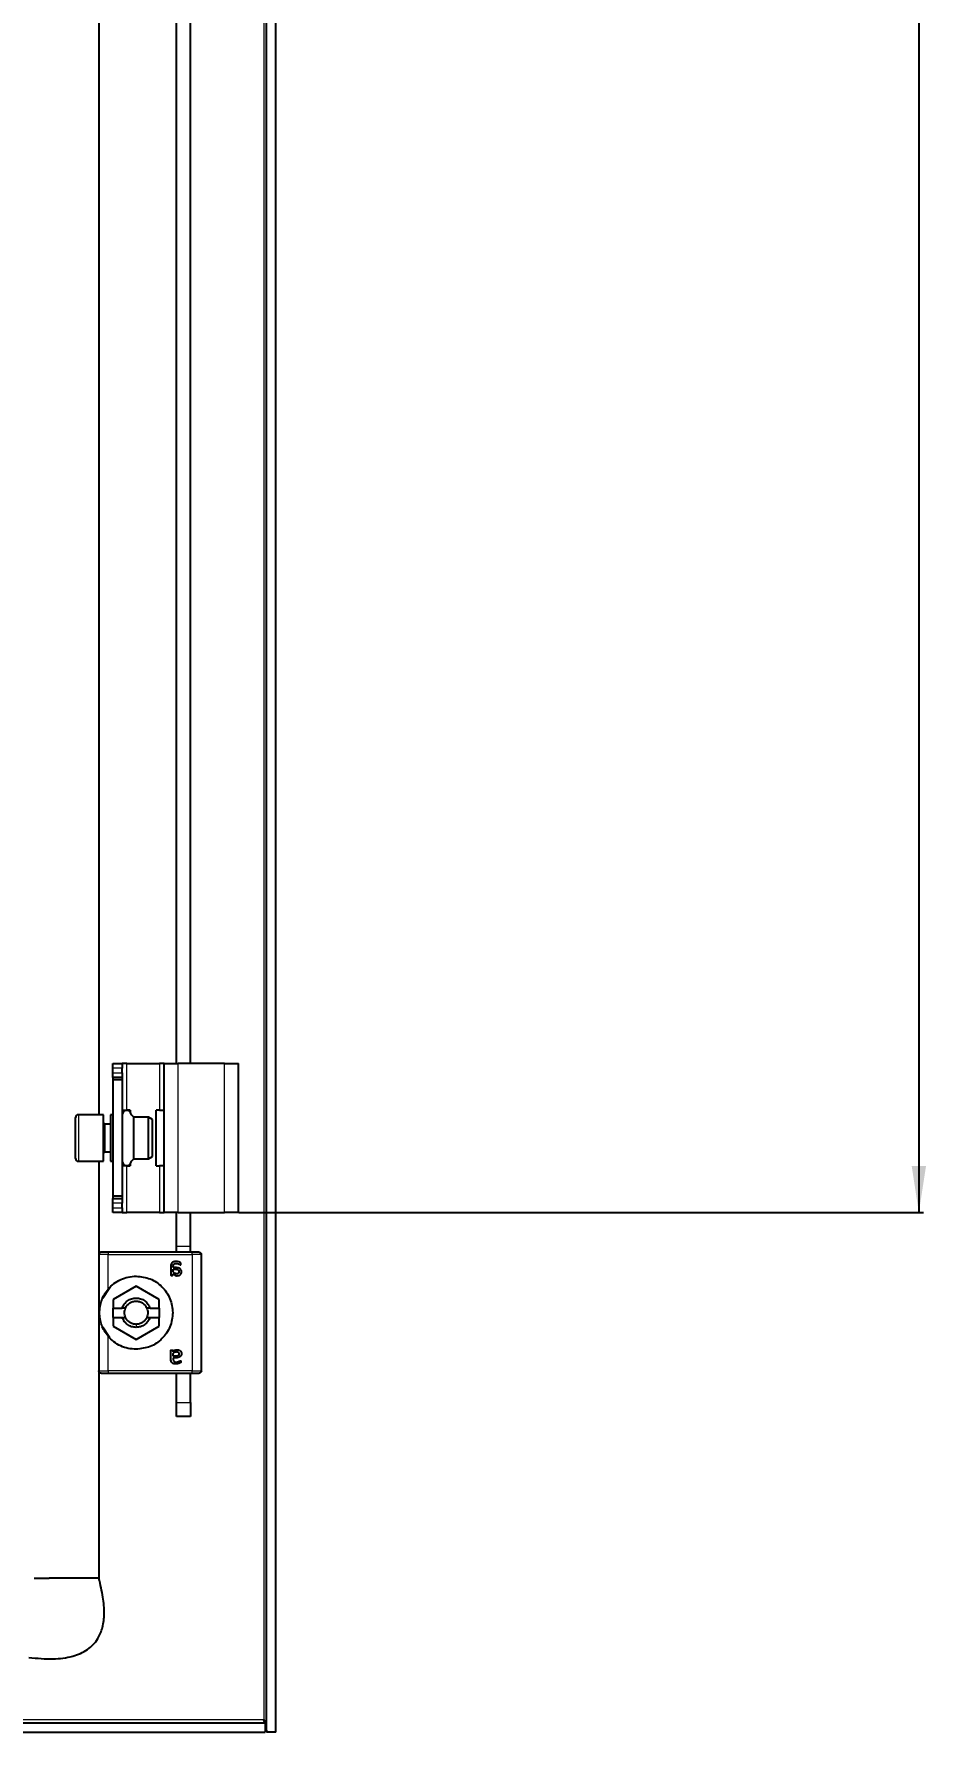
# Model space of a CAD drawing. Header units: millimetres. Extents: x -367 to 1520, y -1456 to 1043.
# Drawn here: x 1328.3 to 1519.8, y -1274.1 to -909.6 of the extents above; entities that cross this region are included whole.
import ezdxf

# ---------------------------------------------------------------- set-up
doc = ezdxf.new("R2010")
doc.units = ezdxf.units.MM
doc.layers.add('FORMAT', color=7, linetype='Continuous')
doc.styles.add('SLDTEXTSTYLE0', font='TXT', dxfattribs={"width": 0.75})
doc.dimstyles.new('SLDDIMSTYLE0', dxfattribs={"dimtxt": 20, "dimasz": 10, "dimexe": 0, "dimexo": 0.0625, "dimgap": 5, "dimtad": 2, "dimdec": 1, "dimrnd": 1e-09, "dimzin": 12, "dimdsep": 46, "dimtxsty": 'SLDTEXTSTYLE0', "dimsah": 1, "dimcen": 0.09, "dimadec": 0, "dimazin": 3, "dimtfac": 1, "dimtofl": 0, "dimtmove": 0, "dimatfit": 3, "dimfxl": 0, "dimfrac": 2, "dimtolj": 1, "dimtzin": 12, "dimarcsym": 0})

# ---------------------------------------------------------------- blocks, each defined once
blk = doc.blocks.new('_D_5')
at = {"layer": 'FORMAT'}
for p, q in [((1372.22, 769.38), (1519.21, 769.38)), ((1518.21, 769.38), (1518.21, -1162.62)), ((1372.22, -1162.62), (1519.21, -1162.62))]:
    blk.add_line(p, q, dxfattribs=at)
for points in [[(1518.21, 769.38), (1516.67, 759.38), (1519.75, 759.38)], [(1518.21, -1162.62), (1519.75, -1152.62), (1516.67, -1152.62)]]:
    blk.add_solid(points, dxfattribs=at)
at = {"layer": 'FORMAT', "insert": (1492.43, -226.17), "char_height": 20, "attachment_point": 1, "rotation": 90, "style": 'SLDTEXTSTYLE0'}
blk.add_mtext('1932', dxfattribs=at)

msp = doc.modelspace()

# ---------------------------------------------------------------- linework, layer by layer
at = {"color": 7, "linetype": 'Continuous', "lineweight": 25}
for p, q in [((1378.21, -1274.12), (1378.21, 880.88)), ((1380.21, -1274.12), (1380.21, 880.88)), ((1342.21, -521.79), (1342.21, -1141.62)), ((1358.91, -1130.62), (1358.91, -522.12)), ((1361.91, -1130.62), (1361.91, -522.12)), ((1345.21, -1130.62), (1347.21, -1130.62)), ((1345.21, -1131.62), (1345.21, -1130.62)), ((1345.21, -1132.62), (1345.21, -1131.62)), ((1345.21, -1133.62), (1345.21, -1132.62)), ((1347.21, -1130.62), (1347.21, -1131.62)), ((1348.21, -1130.62), (1347.21, -1130.62)), ((1347.21, -1132.62), (1347.21, -1131.62)), ((1347.21, -1132.62), (1347.21, -1133.62)), ((1348.21, -1130.62), (1355.21, -1130.62)), ((1356.21, -1130.62), (1355.21, -1130.62)), ((1356.21, -1162.62), (1356.21, -1130.62)), ((1356.21, -1130.62), (1359.21, -1130.62)), ((1369.21, -1130.62), (1359.21, -1130.62)), ((1369.21, -1130.62), (1372.21, -1130.62)), ((1372.21, -1162.62), (1372.21, -1130.62)), ((1347.21, -1133.62), (1345.21, -1133.62)), ((1345.21, -1133.62), (1345.21, -1134.12)), ((1347.21, -1134.12), (1345.21, -1134.12)), ((1345.21, -1134.12), (1345.21, -1159.12)), ((1347.21, -1133.62), (1347.21, -1134.12)), ((1347.21, -1134.12), (1347.21, -1159.12)), ((1347.21, -1140.62), (1348.21, -1140.62)), ((1348.91, -1140.62), (1348.21, -1140.62)), ((1348.91, -1140.62), (1348.91, -1141.07)), ((1354.51, -1152.62), (1354.51, -1140.62)), ((1355.21, -1140.62), (1354.51, -1140.62)), ((1355.21, -1140.62), (1356.21, -1140.62)), ((1337.21, -1148.87), (1337.21, -1142.22)), ((1343.21, -1141.62), (1337.81, -1141.62)), ((1343.21, -1149.18), (1343.21, -1141.62)), ((1344.71, -1143.62), (1343.46, -1143.62)), ((1345.21, -1141.62), (1344.71, -1141.62)), ((1344.71, -1141.62), (1344.71, -1142.83)), ((1344.71, -1142.83), (1344.71, -1151.62)), ((1352.84, -1142.12), (1349.71, -1142.12)), ((1349.71, -1151.12), (1349.71, -1142.12)), ((1353.71, -1142.62), (1352.84, -1142.12)), ((1352.84, -1151.12), (1352.84, -1142.12)), ((1353.71, -1150.62), (1353.71, -1142.62)), ((1337.21, -1151.02), (1337.21, -1148.87)), ((1337.81, -1151.62), (1343.21, -1151.62)), ((1342.21, -1151.62), (1342.21, -1171.44)), ((1343.21, -1151.62), (1343.21, -1149.18)), ((1343.46, -1149.62), (1344.71, -1149.62)), ((1344.71, -1151.62), (1345.21, -1151.62)), ((1349.71, -1151.12), (1352.84, -1151.12)), ((1352.84, -1151.12), (1353.71, -1150.62)), ((1348.21, -1152.62), (1347.21, -1152.62)), ((1348.21, -1152.62), (1348.91, -1152.62)), ((1348.91, -1152.17), (1348.91, -1152.62)), ((1354.51, -1152.62), (1355.21, -1152.62)), ((1356.21, -1152.62), (1355.21, -1152.62)), ((1347.21, -1159.12), (1345.21, -1159.12)), ((1345.21, -1159.12), (1345.21, -1159.62)), ((1345.21, -1160.62), (1345.21, -1159.62)), ((1345.21, -1159.62), (1347.21, -1159.62)), ((1345.21, -1161.62), (1345.21, -1160.62)), ((1345.21, -1162.62), (1345.21, -1161.62)), ((1347.21, -1162.62), (1345.21, -1162.62)), ((1347.21, -1159.12), (1347.21, -1159.62)), ((1347.21, -1159.62), (1347.21, -1160.62)), ((1347.21, -1161.62), (1347.21, -1160.62)), ((1347.21, -1161.62), (1347.21, -1162.62)), ((1347.21, -1162.62), (1348.21, -1162.62)), ((1355.21, -1162.62), (1348.21, -1162.62)), ((1355.21, -1162.62), (1356.21, -1162.62)), ((1359.21, -1162.62), (1356.21, -1162.62)), ((1358.91, -1169.92), (1358.91, -1162.62)), ((1359.21, -1162.62), (1369.21, -1162.62)), ((1361.91, -1169.92), (1361.91, -1162.62)), ((1372.21, -1162.62), (1369.21, -1162.62)), ((1358.91, -1171.17), (1358.91, -1169.92)), ((1361.91, -1171.17), (1361.91, -1169.92)), ((1342.21, -1171.62), (1342.21, -1196.62)), ((1362.21, -1171.12), (1344.21, -1171.12)), ((1362.81, -1171.12), (1362.56, -1171.12)), ((1364.21, -1196.62), (1364.21, -1171.62)), ((1357.65, -1174.16), (1357.65, -1176.03)), ((1358.11, -1176.03), (1358.11, -1175.75)), ((1358.18, -1174.41), (1358.18, -1174.19)), ((1358.56, -1174.41), (1358.18, -1174.41)), ((1358.18, -1174.77), (1358.61, -1174.77)), ((1358.18, -1175.35), (1358.18, -1174.77)), ((1343.04, -1180.99), (1344.55, -1178.74)), ((1350.21, -1178.4), (1345.26, -1181.26)), ((1355.16, -1181.26), (1350.21, -1178.4)), ((1345.26, -1181.26), (1345.26, -1183.12)), ((1345.26, -1185.12), (1345.26, -1183.12)), ((1345.26, -1183.12), (1347.22, -1183.12)), ((1347.92, -1183.12), (1347.22, -1183.12)), ((1353.2, -1183.12), (1352.5, -1183.12)), ((1353.2, -1183.12), (1355.16, -1183.12)), ((1355.16, -1183.12), (1355.16, -1181.26)), ((1355.16, -1183.12), (1355.16, -1185.12)), ((1344.55, -1189.5), (1343.04, -1187.24)), ((1345.26, -1185.12), (1345.26, -1186.98)), ((1345.26, -1185.12), (1347.22, -1185.12)), ((1345.26, -1186.98), (1350.21, -1189.83)), ((1347.22, -1185.12), (1347.92, -1185.12)), ((1350.21, -1189.83), (1355.16, -1186.98)), ((1352.5, -1185.12), (1353.2, -1185.12)), ((1353.2, -1185.12), (1355.16, -1185.12)), ((1355.16, -1186.98), (1355.16, -1185.12)), ((1357.65, -1194.08), (1357.65, -1192.21)), ((1358.11, -1192.21), (1358.11, -1192.49)), ((1358.18, -1193.47), (1358.18, -1192.88)), ((1358.61, -1193.47), (1358.18, -1193.47)), ((1358.56, -1193.82), (1358.18, -1193.82)), ((1358.18, -1193.82), (1358.18, -1194.04)), ((1342.21, -1196.79), (1342.21, -1241.12)), ((1344.21, -1197.12), (1362.21, -1197.12)), ((1358.91, -1203.42), (1358.91, -1197.12)), ((1361.91, -1203.42), (1361.91, -1197.12)), ((1362.56, -1197.12), (1362.81, -1197.12)), ((1358.91, -1206.42), (1358.91, -1203.42)), ((1361.91, -1203.42), (1361.91, -1206.42)), ((1361.91, -1206.42), (1358.91, -1206.42)), ((1331.64, -1241.12), (1331.58, -1241.12)), ((1338.78, -1241.12), (1331.64, -1241.12)), ((1338.93, -1241.12), (1338.78, -1241.12)), ((1341.23, -1241.12), (1338.93, -1241.12)), ((1342.21, -1241.12), (1341.23, -1241.12)), ((1377.61, -1271.52), (1377.8, -1272.12)), ((788.51, -1272.12), (1377.91, -1272.12)), ((788.51, -1274.12), (1377.91, -1274.12)), ((1377.91, -1272.12), (1377.91, -1274.12)), ((1380.21, -1274.12), (1378.21, -1274.12))]:
    msp.add_line(p, q, dxfattribs=at)
at = {"color": 8, "linetype": 'Continuous', "lineweight": 18}
for p, q in [((1377.61, 878.28), (1377.61, -1271.52)), ((1347.21, -1131.62), (1345.21, -1131.62)), ((1345.21, -1132.62), (1347.21, -1132.62)), ((1348.21, -1140.62), (1348.21, -1130.62)), ((1355.21, -1130.62), (1355.21, -1140.62)), ((1359.21, -1162.62), (1359.21, -1130.62)), ((1369.21, -1162.62), (1369.21, -1130.62)), ((1337.81, -1141.62), (1337.81, -1149.18)), ((1343.46, -1143.62), (1343.46, -1149.62)), ((1337.81, -1149.18), (1337.81, -1151.62)), ((1348.21, -1162.62), (1348.21, -1152.62)), ((1355.21, -1152.62), (1355.21, -1162.62)), ((1347.21, -1160.62), (1345.21, -1160.62)), ((1345.21, -1161.62), (1347.21, -1161.62)), ((1361.91, -1169.92), (1358.91, -1169.92)), ((1344.21, -1179.06), (1344.21, -1171.62)), ((1344.21, -1171.62), (1362.21, -1171.62)), ((1362.21, -1171.62), (1362.21, -1196.62)), ((1350.21, -1186.62), (1350.21, -1187.27)), ((1344.21, -1196.62), (1344.21, -1189.18)), ((1362.21, -1196.62), (1344.21, -1196.62)), ((1358.91, -1203.42), (1361.91, -1203.42)), ((1377.61, -1271.52), (1282.18, -1271.52))]:
    msp.add_line(p, q, dxfattribs=at)
at = {"color": 7, "linetype": 'Continuous', "lineweight": 25}
for centre, radius, start, end in [((1337.81, -1142.22), 0.6, 90, 180), ((1343.46, -1143.37), 0.25, 180, 270), ((1337.81, -1151.02), 0.6, 180, 270), ((1343.46, -1149.87), 0.25, 90, 180)]:
    msp.add_arc(centre, radius, start, end, dxfattribs=at)
for points, knots in [([(1349.71, -1142.12), (1349.53, -1141.97), (1349.19, -1141.66), (1348.99, -1141.09), (1348.63, -1140.79), (1348.29, -1140.65), (1347.93, -1140.69), (1347.58, -1140.88), (1347.33, -1141.24), (1347.25, -1141.54), (1347.21, -1141.69)], [0, 0, 0, 0, 0.185676, 0.371025, 0.466937, 0.562172, 0.656347, 0.751553, 0.873842, 1, 1, 1, 1]), ([(1347.21, -1151.55), (1347.25, -1151.7), (1347.33, -1152), (1347.58, -1152.36), (1347.93, -1152.55), (1348.29, -1152.58), (1348.63, -1152.45), (1348.99, -1152.15), (1349.19, -1151.58), (1349.53, -1151.27), (1349.71, -1151.12)], [0, 0, 0, 0, 0.1261582, 0.2484472, 0.3436534, 0.4378284, 0.5330628, 0.6289748, 0.8143244, 1, 1, 1, 1]), ([(1358.76, -1173.12), (1358.61, -1173.13), (1358.39, -1173.14), (1358.11, -1173.23), (1357.92, -1173.35), (1357.78, -1173.52), (1357.67, -1173.79), (1357.66, -1174.01), (1357.65, -1174.16)], [0, 0, 0, 0, 0.250089, 0.382495, 0.500259, 0.622163, 0.750133, 1, 1, 1, 1]), ([(1358.18, -1174.19), (1358.18, -1174.11), (1358.19, -1173.97), (1358.25, -1173.8), (1358.32, -1173.69), (1358.43, -1173.61), (1358.55, -1173.56), (1358.68, -1173.53), (1358.77, -1173.53), (1358.82, -1173.53)], [0, 0, 0, 0, 0.250023, 0.382539, 0.499802, 0.620838, 0.749652, 0.874777, 1, 1, 1, 1]), ([(1359.83, -1173.62), (1359.83, -1173.56), (1359.83, -1173.48), (1359.76, -1173.39), (1359.62, -1173.3), (1359.3, -1173.17), (1358.98, -1173.14), (1358.76, -1173.12)], [0, 0, 0, 0, 0.124693, 0.187182, 0.249773, 0.500039, 1, 1, 1, 1]), ([(1358.82, -1173.53), (1358.98, -1173.55), (1359.22, -1173.58), (1359.47, -1173.7), (1359.6, -1173.77), (1359.67, -1173.81), (1359.71, -1173.82), (1359.72, -1173.82)], [0, 0, 0, 0, 0.4987, 0.749508, 0.874949, 0.946783, 1, 1, 1, 1]), ([(1357.65, -1176.03), (1357.65, -1176.04), (1357.65, -1176.06), (1357.67, -1176.07), (1357.69, -1176.1), (1357.77, -1176.12), (1357.83, -1176.12), (1357.88, -1176.12)], [0, 0, 0, 0, 0.124881, 0.183376, 0.250934, 0.500336, 1, 1, 1, 1]), ([(1357.88, -1176.12), (1357.92, -1176.12), (1357.99, -1176.12), (1358.07, -1176.1), (1358.09, -1176.08), (1358.11, -1176.06), (1358.11, -1176.04), (1358.11, -1176.03)], [0, 0, 0, 0, 0.499718, 0.749437, 0.810587, 0.875078, 1, 1, 1, 1]), ([(1358.11, -1175.75), (1358.23, -1175.86), (1358.42, -1176.03), (1358.69, -1176.14), (1358.86, -1176.17), (1358.94, -1176.18), (1358.98, -1176.18)], [0, 0, 0, 0, 0.499113, 0.749325, 0.874665, 1, 1, 1, 1]), ([(1358.9, -1175.77), (1358.83, -1175.76), (1358.69, -1175.75), (1358.43, -1175.61), (1358.28, -1175.46), (1358.18, -1175.35)], [0, 0, 0, 0, 0.249939, 0.499864, 1, 1, 1, 1]), ([(1359.94, -1175.33), (1359.94, -1175.26), (1359.93, -1175.1), (1359.84, -1174.88), (1359.68, -1174.7), (1359.41, -1174.54), (1359.03, -1174.43), (1358.72, -1174.42), (1358.56, -1174.41)], [0, 0, 0, 0, 0.1250486, 0.2498861, 0.3708558, 0.4998199, 0.7496086, 1, 1, 1, 1]), ([(1358.61, -1174.77), (1358.71, -1174.77), (1358.89, -1174.78), (1359.11, -1174.84), (1359.26, -1174.93), (1359.35, -1175.03), (1359.41, -1175.16), (1359.41, -1175.25), (1359.41, -1175.3)], [0, 0, 0, 0, 0.279652, 0.500248, 0.629485, 0.750186, 0.875763, 1, 1, 1, 1]), ([(1359.41, -1175.3), (1359.41, -1175.36), (1359.4, -1175.46), (1359.34, -1175.58), (1359.27, -1175.65), (1359.19, -1175.71), (1359.1, -1175.74), (1359, -1175.76), (1358.93, -1175.76), (1358.9, -1175.77)], [0, 0, 0, 0, 0.249168, 0.373635, 0.49939, 0.619394, 0.749656, 0.87477, 1, 1, 1, 1]), ([(1358.98, -1176.18), (1359.1, -1176.17), (1359.29, -1176.16), (1359.51, -1176.07), (1359.67, -1175.98), (1359.79, -1175.85), (1359.92, -1175.64), (1359.93, -1175.46), (1359.94, -1175.33)], [0, 0, 0, 0, 0.25007, 0.379181, 0.500499, 0.62417, 0.750842, 1, 1, 1, 1]), ([(1359.72, -1173.82), (1359.74, -1173.82), (1359.75, -1173.82), (1359.77, -1173.81), (1359.78, -1173.8), (1359.8, -1173.77), (1359.82, -1173.73), (1359.82, -1173.69), (1359.82, -1173.65), (1359.83, -1173.63), (1359.83, -1173.62)], [0, 0, 0, 0, 0.128825, 0.180169, 0.243397, 0.36986, 0.499864, 0.749649, 0.843476, 1, 1, 1, 1]), ([(1344.21, -1189.18), (1343.92, -1188.8), (1343.35, -1188.05), (1342.79, -1186.8), (1342.44, -1185.52), (1342.32, -1184.12), (1342.44, -1182.71), (1342.79, -1181.43), (1343.35, -1180.19), (1343.92, -1179.43), (1344.21, -1179.06)], [0, 0, 0, 0, 0.125762, 0.25037, 0.375307, 0.500139, 0.62481, 0.749763, 0.874888, 1, 1, 1, 1]), ([(1357.65, -1192.21), (1357.65, -1192.2), (1357.65, -1192.18), (1357.67, -1192.16), (1357.69, -1192.14), (1357.77, -1192.12), (1357.83, -1192.12), (1357.88, -1192.12)], [0, 0, 0, 0, 0.124884, 0.1863766, 0.2509142, 0.5003223, 1, 1, 1, 1]), ([(1358.76, -1195.12), (1358.69, -1195.12), (1358.54, -1195.11), (1358.32, -1195.08), (1358.11, -1195.01), (1357.92, -1194.89), (1357.78, -1194.72), (1357.67, -1194.45), (1357.66, -1194.22), (1357.65, -1194.08)], [0, 0, 0, 0, 0.1252554, 0.2504368, 0.3830659, 0.5004929, 0.622629, 0.7502495, 1, 1, 1, 1]), ([(1357.88, -1192.12), (1357.92, -1192.12), (1357.98, -1192.12), (1358.05, -1192.14), (1358.08, -1192.15), (1358.09, -1192.16), (1358.11, -1192.18), (1358.11, -1192.2), (1358.11, -1192.21)], [0, 0, 0, 0, 0.499162, 0.644242, 0.749698, 0.813605, 0.875217, 1, 1, 1, 1]), ([(1358.11, -1192.49), (1358.23, -1192.38), (1358.42, -1192.21), (1358.73, -1192.08), (1358.9, -1192.07), (1358.98, -1192.06)], [0, 0, 0, 0, 0.499364, 0.749701, 1, 1, 1, 1]), ([(1358.18, -1192.88), (1358.28, -1192.78), (1358.43, -1192.62), (1358.65, -1192.51), (1358.79, -1192.48), (1358.86, -1192.47), (1358.9, -1192.47)], [0, 0, 0, 0, 0.4997651, 0.7495043, 0.8747708, 1, 1, 1, 1]), ([(1358.18, -1194.04), (1358.18, -1194.09), (1358.18, -1194.18), (1358.2, -1194.31), (1358.25, -1194.44), (1358.32, -1194.55), (1358.43, -1194.63), (1358.59, -1194.7), (1358.73, -1194.7), (1358.82, -1194.71)], [0, 0, 0, 0, 0.125295, 0.250514, 0.383518, 0.50035, 0.621938, 0.750243, 1, 1, 1, 1]), ([(1359.94, -1192.9), (1359.94, -1192.94), (1359.94, -1193.02), (1359.91, -1193.18), (1359.84, -1193.36), (1359.68, -1193.54), (1359.41, -1193.7), (1359.03, -1193.81), (1358.72, -1193.82), (1358.56, -1193.82)], [0, 0, 0, 0, 0.062637, 0.125278, 0.250072, 0.374841, 0.499994, 0.749696, 1, 1, 1, 1]), ([(1359.41, -1192.94), (1359.41, -1192.99), (1359.41, -1193.08), (1359.35, -1193.21), (1359.26, -1193.31), (1359.11, -1193.4), (1358.89, -1193.46), (1358.71, -1193.47), (1358.61, -1193.47)], [0, 0, 0, 0, 0.124446, 0.249795, 0.37, 0.499734, 0.719932, 1, 1, 1, 1]), ([(1359.83, -1194.62), (1359.83, -1194.65), (1359.82, -1194.7), (1359.81, -1194.78), (1359.76, -1194.85), (1359.62, -1194.94), (1359.3, -1195.07), (1358.98, -1195.1), (1358.76, -1195.12)], [0, 0, 0, 0, 0.062686, 0.125173, 0.187628, 0.250185, 0.500314, 1, 1, 1, 1]), ([(1358.82, -1194.71), (1358.98, -1194.69), (1359.29, -1194.67), (1359.55, -1194.46), (1359.71, -1194.42), (1359.72, -1194.41)], [0, 0, 0, 0, 0.498852, 0.946609, 1, 1, 1, 1]), ([(1358.9, -1192.47), (1358.97, -1192.48), (1359.07, -1192.48), (1359.19, -1192.53), (1359.27, -1192.59), (1359.34, -1192.66), (1359.38, -1192.75), (1359.41, -1192.84), (1359.41, -1192.91), (1359.41, -1192.94)], [0, 0, 0, 0, 0.249623, 0.37714, 0.499734, 0.62273, 0.749812, 0.874876, 1, 1, 1, 1]), ([(1358.98, -1192.06), (1359.1, -1192.07), (1359.29, -1192.08), (1359.51, -1192.16), (1359.67, -1192.26), (1359.79, -1192.39), (1359.92, -1192.6), (1359.93, -1192.78), (1359.94, -1192.9)], [0, 0, 0, 0, 0.25007, 0.379559, 0.500499, 0.624556, 0.750843, 1, 1, 1, 1]), ([(1359.72, -1194.41), (1359.74, -1194.41), (1359.75, -1194.42), (1359.77, -1194.43), (1359.78, -1194.44), (1359.8, -1194.46), (1359.82, -1194.52), (1359.83, -1194.58), (1359.83, -1194.62)], [0, 0, 0, 0, 0.13107, 0.182437, 0.243796, 0.371388, 0.500442, 1, 1, 1, 1]), ([(1327.21, -1258.12), (1328.94, -1258.29), (1332.07, -1258.59), (1336.4, -1258.07), (1339.83, -1256.65), (1342.05, -1254.33), (1343.13, -1251.56), (1343.45, -1248.52), (1343.16, -1244.95), (1342.54, -1242.47), (1342.21, -1241.12)], [0, 0, 0, 0, 0.176713, 0.320911, 0.440308, 0.54837, 0.6374, 0.738878, 0.858543, 1, 1, 1, 1]), ([(1328.32, -1241.12), (1328.35, -1241.12), (1328.43, -1241.12), (1328.89, -1241.12), (1329.19, -1241.12)], [0, 0, 0, 0, 0.356727, 1, 1, 1, 1]), ([(1377.91, -1272.12), (1377.86, -1272.12), (1377.81, -1272.05), (1377.71, -1271.83), (1377.66, -1271.68), (1377.61, -1271.52)], [0, 0, 0, 0, 0.5, 0.5, 1, 1, 1, 1]), ([(1377.91, -1272.44), (1377.95, -1272.56), (1378.15, -1273.13), (1378.18, -1273.69), (1378.21, -1274.12)], [0, 0, 0, 0, 0.226541, 1, 1, 1, 1])]:
    msp.add_open_spline(points, degree=3, knots=knots, dxfattribs=at)
for points in [[(1342.71, -1171.12), (1342.64, -1171.13), (1342.51, -1171.14), (1342.35, -1171.26), (1342.23, -1171.42), (1342.22, -1171.55), (1342.21, -1171.62)], [(1344.21, -1171.12), (1344.01, -1171.12), (1343.62, -1171.12), (1343.12, -1171.12), (1342.78, -1171.12), (1342.73, -1171.12), (1342.71, -1171.12)], [(1363.71, -1171.12), (1363.69, -1171.12), (1363.64, -1171.12), (1363.29, -1171.12), (1362.8, -1171.12), (1362.4, -1171.12), (1362.21, -1171.12)], [(1363.71, -1171.12), (1363.77, -1171.13), (1363.9, -1171.14), (1364.07, -1171.26), (1364.19, -1171.42), (1364.2, -1171.55), (1364.21, -1171.62)], [(1344.21, -1179.06), (1344.6, -1178.64), (1345.39, -1177.82), (1346.88, -1176.95), (1348.5, -1176.38), (1349.64, -1176.3), (1350.21, -1176.27)], [(1350.21, -1176.27), (1351.24, -1176.39), (1353.29, -1176.62), (1355.9, -1178.44), (1357.65, -1181.03), (1358.26, -1184.12), (1357.65, -1187.2), (1355.9, -1189.8), (1353.29, -1191.61), (1351.24, -1191.85), (1350.21, -1191.97)], [(1347.22, -1183.12), (1347.35, -1182.82), (1347.62, -1182.22), (1348.34, -1181.52), (1349.22, -1181.07), (1350.21, -1180.92), (1351.19, -1181.07), (1352.08, -1181.52), (1352.8, -1182.22), (1353.06, -1182.82), (1353.2, -1183.12)], [(1347.92, -1185.12), (1347.86, -1184.96), (1347.74, -1184.63), (1347.69, -1184.12), (1347.74, -1183.6), (1347.86, -1183.28), (1347.92, -1183.12)], [(1347.92, -1183.12), (1348.03, -1182.91), (1348.26, -1182.48), (1348.82, -1182), (1349.48, -1181.68), (1349.97, -1181.64), (1350.21, -1181.62)], [(1350.21, -1181.62), (1350.45, -1181.64), (1350.93, -1181.68), (1351.59, -1182), (1352.15, -1182.48), (1352.38, -1182.91), (1352.5, -1183.12)], [(1352.5, -1183.12), (1352.56, -1183.28), (1352.68, -1183.6), (1352.72, -1184.12), (1352.68, -1184.63), (1352.56, -1184.96), (1352.5, -1185.12)], [(1350.21, -1187.27), (1349.88, -1187.24), (1349.22, -1187.18), (1348.34, -1186.71), (1347.62, -1186.02), (1347.35, -1185.42), (1347.22, -1185.12)], [(1350.21, -1186.62), (1349.97, -1186.6), (1349.48, -1186.56), (1348.82, -1186.24), (1348.26, -1185.76), (1348.03, -1185.33), (1347.92, -1185.12)], [(1353.2, -1185.12), (1353.06, -1185.42), (1352.8, -1186.02), (1352.08, -1186.71), (1351.19, -1187.18), (1350.54, -1187.24), (1350.21, -1187.27)], [(1352.5, -1185.12), (1352.38, -1185.33), (1352.15, -1185.76), (1351.59, -1186.24), (1350.93, -1186.56), (1350.45, -1186.6), (1350.21, -1186.62)], [(1350.21, -1191.97), (1349.64, -1191.93), (1348.5, -1191.86), (1346.88, -1191.29), (1345.39, -1190.42), (1344.6, -1189.59), (1344.21, -1189.18)], [(1342.71, -1197.12), (1342.64, -1197.11), (1342.51, -1197.1), (1342.35, -1196.98), (1342.23, -1196.82), (1342.22, -1196.68), (1342.21, -1196.62)], [(1342.71, -1197.12), (1342.73, -1197.12), (1342.78, -1197.12), (1343.12, -1197.12), (1343.62, -1197.12), (1344.01, -1197.12), (1344.21, -1197.12)], [(1362.21, -1197.12), (1362.4, -1197.12), (1362.8, -1197.12), (1363.29, -1197.12), (1363.64, -1197.12), (1363.69, -1197.12), (1363.71, -1197.12)], [(1364.21, -1196.62), (1364.2, -1196.68), (1364.19, -1196.82), (1364.07, -1196.98), (1363.9, -1197.1), (1363.77, -1197.11), (1363.71, -1197.12)], [(1329.19, -1241.12), (1329.51, -1241.12), (1330.16, -1241.12), (1331.11, -1241.12), (1331.58, -1241.12)]]:
    msp.add_open_spline(points, degree=3, dxfattribs=at)
at = {"color": 8, "linetype": 'Continuous', "lineweight": 18}
for points in [[(1344.21, -1171.62), (1343.95, -1171.62), (1343.42, -1171.62), (1342.76, -1171.62), (1342.3, -1171.62), (1342.24, -1171.62), (1342.21, -1171.62)], [(1344.21, -1171.12), (1344.21, -1171.13), (1344.21, -1171.14), (1344.21, -1171.26), (1344.21, -1171.42), (1344.21, -1171.55), (1344.21, -1171.62)], [(1362.21, -1171.62), (1362.21, -1171.55), (1362.21, -1171.42), (1362.21, -1171.26), (1362.21, -1171.14), (1362.21, -1171.13), (1362.21, -1171.12)], [(1364.21, -1171.62), (1364.18, -1171.62), (1364.12, -1171.62), (1363.66, -1171.62), (1362.99, -1171.62), (1362.47, -1171.62), (1362.21, -1171.62)], [(1342.21, -1196.62), (1342.24, -1196.62), (1342.3, -1196.62), (1342.76, -1196.62), (1343.42, -1196.62), (1343.95, -1196.62), (1344.21, -1196.62)], [(1344.21, -1196.62), (1344.21, -1196.68), (1344.21, -1196.82), (1344.21, -1196.98), (1344.21, -1197.1), (1344.21, -1197.11), (1344.21, -1197.12)], [(1362.21, -1197.12), (1362.21, -1197.11), (1362.21, -1197.1), (1362.21, -1196.98), (1362.21, -1196.82), (1362.21, -1196.68), (1362.21, -1196.62)], [(1362.21, -1196.62), (1362.47, -1196.62), (1362.99, -1196.62), (1363.66, -1196.62), (1364.12, -1196.62), (1364.18, -1196.62), (1364.21, -1196.62)]]:
    msp.add_open_spline(points, degree=3, dxfattribs=at)

# ---------------------------------------------------------------- dimensions: what is measured, and where the dimension line sits
at = {"layer": 'FORMAT'}
dim = msp.add_linear_dim(base=(1518.21, -1162.62), p1=(1372.21, 769.38), p2=(1372.21, -1162.62), angle=90, dimstyle='SLDDIMSTYLE0', dxfattribs=at)
dim.commit()
dim.dimension.update_dxf_attribs({"geometry": '_D_5', "text_midpoint": (1518.21, -196.62), "dimtype": 160})

doc.saveas('drawing.dxf')
